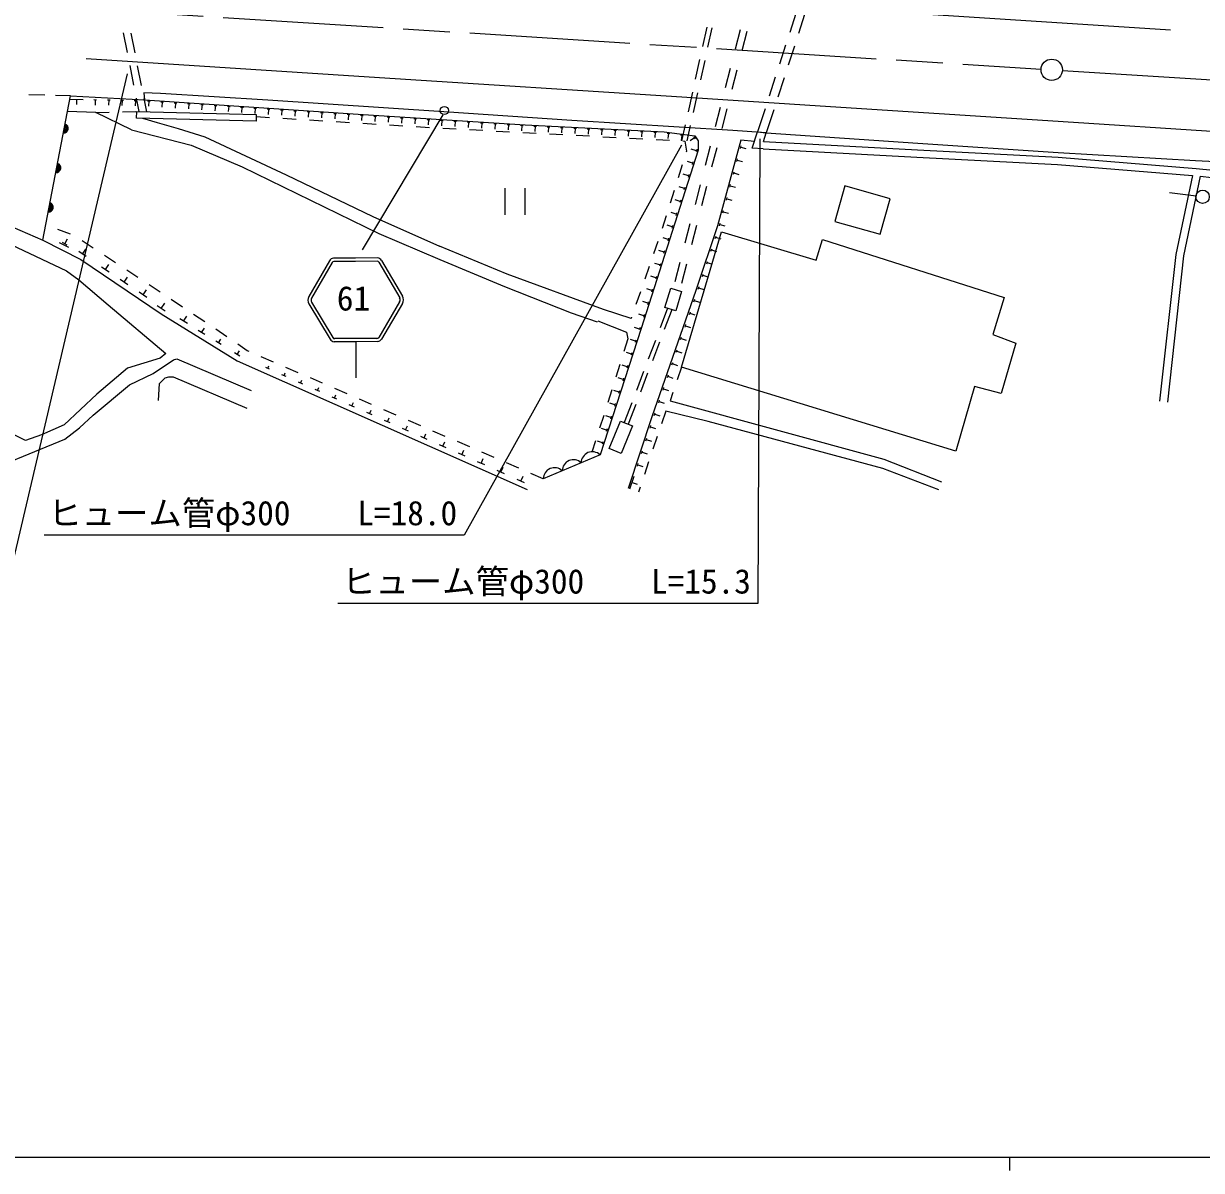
# Model space of a CAD drawing. Units: millimetres, scale not verified. Extents: x 40000 to 680000, y 20000 to 380000.
# Drawn here: x 294180 to 382375, y 204000 to 289843 of the extents above; entities that cross this region are included whole.
import ezdxf
from ezdxf.enums import TextEntityAlignment as Align

# ---------------------------------------------------------------- set-up
doc = ezdxf.new("R2010")
doc.units = ezdxf.units.MM
doc.header["$LTSCALE"] = 1000
doc.linetypes.add('CHAIN', pattern=[18.5, 12, -1.5, 3.5, -1.5])
for name, color, linetype, lineweight in [('M-BGD', 7, 'Continuous', 13), ('M-BMK', 2, 'CHAIN', 13), ('M-BMK-SRVR', 3, 'Continuous', 13), ('M-STR-HTXT', 7, 'Continuous', 13), ('M-STR-STRC', 7, 'Continuous', 13), ('M-STR-STRD', 7, 'Continuous', 13), ('M-TTL-BAND', 7, 'Continuous', 13)]:
    doc.layers.add(name, color=color, linetype=linetype, lineweight=lineweight)
doc.styles.add('ＭＳ ゴシック', font='')
doc.styles.get('ＭＳ ゴシック').set_extended_font_data('MS Gothic')

msp = doc.modelspace()

# ---------------------------------------------------------------- linework, layer by layer
at = {"layer": 'M-BGD'}
for p, q in [((352009, 290600), (351547, 289173)), ((352665, 290529), (352203, 289102)), ((345344, 289585), (345018, 288121)), ((345724, 289531), (345399, 288066)), ((347847, 289379), (347470, 287927)), ((301641, 289159), (301935, 287688)), ((302208, 289129), (302502, 287658)), ((348341, 289259), (347964, 287807)), ((351239, 288222), (350777, 286795)), ((351895, 288150), (351433, 286723)), ((302131, 286708), (302424, 285237)), ((302698, 286677), (302991, 285206)), ((344801, 287145), (344476, 285681)), ((345182, 287090), (344856, 285626)), ((347093, 286475), (346716, 285023)), ((347587, 286355), (347210, 284904)), ((350469, 285843), (350007, 284416)), ((351125, 285772), (350663, 284344)), ((295780, 284489), (294580, 284517)), ((295625, 273621), (297704, 284445)), ((297704, 284445), (296580, 284471)), ((297653, 284183), (298653, 284163)), ((297704, 284445), (303232, 284138)), ((298153, 284173), (298145, 283773)), ((299453, 284147), (299653, 284143)), ((299553, 284145), (299545, 283745)), ((300453, 284127), (300653, 284123)), ((300553, 284125), (300545, 283725)), ((301453, 284107), (301653, 284103)), ((301553, 284105), (301545, 283705)), ((302452, 284087), (302652, 284083)), ((302552, 284085), (302544, 283685)), ((302620, 284256), (302819, 283255)), ((303187, 284225), (303383, 283241)), ((303452, 284056), (303651, 284043)), ((303552, 284050), (303525, 283651)), ((304450, 283989), (304649, 283976)), ((344259, 284705), (343933, 283240)), ((344639, 284650), (344314, 283186)), ((299599, 283188), (300599, 283211)), ((301598, 283235), (302598, 283258)), ((304549, 283983), (304523, 283584)), ((305447, 283922), (305647, 283909)), ((305547, 283916), (305520, 283517)), ((306445, 283855), (306645, 283842)), ((306545, 283849), (306518, 283450)), ((307443, 283788), (307642, 283775)), ((307543, 283782), (307516, 283383)), ((308441, 283722), (308640, 283708)), ((308540, 283715), (308514, 283316)), ((309438, 283655), (309638, 283641)), ((309538, 283648), (309511, 283249)), ((310436, 283588), (310636, 283574)), ((310536, 283581), (310509, 283182)), ((311434, 283521), (311633, 283507)), ((311534, 283514), (311507, 283115)), ((312432, 283454), (312631, 283440)), ((312531, 283447), (312505, 283048)), ((313429, 283387), (313629, 283373)), ((313529, 283380), (313502, 282981)), ((314427, 283320), (314627, 283306)), ((314527, 283313), (314500, 282914)), ((315425, 283253), (315624, 283239)), ((315525, 283246), (315498, 282847)), ((316423, 283186), (316622, 283172)), ((316522, 283179), (316496, 282780)), ((317420, 283119), (317620, 283105)), ((317520, 283112), (317493, 282713)), ((346339, 283571), (345962, 282119)), ((346833, 283452), (346456, 282000)), ((349699, 283465), (349141, 281739)), ((350355, 283393), (349794, 281659)), ((311595, 282879), (312593, 282817)), ((313591, 282755), (314589, 282693)), ((315587, 282632), (316585, 282570)), ((317583, 282508), (318581, 282446)), ((318418, 283052), (318618, 283038)), ((318518, 283045), (318491, 282646)), ((319416, 282985), (319610, 282972)), ((319513, 282978), (319486, 282579)), ((319580, 282384), (320578, 282322)), ((319610, 282972), (319615, 282971)), ((320414, 282921), (320613, 282908)), ((320514, 282915), (320488, 282516)), ((321412, 282858), (321611, 282845)), ((321512, 282852), (321486, 282452)), ((321576, 282260), (322574, 282198)), ((322410, 282795), (322609, 282782)), ((322510, 282789), (322484, 282389)), ((323408, 282732), (323607, 282719)), ((323508, 282726), (323482, 282326)), ((324406, 282669), (324606, 282656)), ((324506, 282663), (324480, 282263)), ((325404, 282606), (325604, 282593)), ((325504, 282600), (325479, 282200)), ((326402, 282543), (326602, 282530)), ((326502, 282537), (326477, 282137)), ((327400, 282480), (327600, 282467)), ((327500, 282474), (327475, 282074)), ((328398, 282417), (328598, 282404)), ((328498, 282410), (328473, 282011)), ((329396, 282354), (329596, 282341)), ((329496, 282347), (329471, 281948)), ((330394, 282291), (330594, 282278)), ((330494, 282284), (330469, 281885)), ((331392, 282228), (331592, 282215)), ((343716, 282264), (343450, 281065)), ((323572, 282136), (324570, 282074)), ((325568, 282013), (326567, 281960)), ((327565, 281907), (328564, 281854)), ((329562, 281801), (330561, 281748)), ((331492, 282221), (331467, 281822)), ((331560, 281695), (332558, 281642)), ((332390, 282173), (332590, 282163)), ((332490, 282168), (332470, 281769)), ((333389, 282123), (333589, 282113)), ((333489, 282118), (333469, 281718)), ((333557, 281589), (334555, 281536)), ((334388, 282072), (334588, 282062)), ((334488, 282067), (334468, 281668)), ((335387, 282022), (335586, 282012)), ((335487, 282017), (335466, 281617)), ((335554, 281483), (336553, 281430)), ((336385, 281972), (336585, 281961)), ((336485, 281966), (336465, 281567)), ((337384, 281921), (337584, 281911)), ((337484, 281916), (337464, 281517)), ((337551, 281377), (338550, 281324)), ((338383, 281871), (338583, 281861)), ((338483, 281866), (338463, 281466)), ((339382, 281820), (339581, 281810)), ((339481, 281815), (339461, 281416)), ((340380, 281770), (340580, 281760)), ((340480, 281765), (340460, 281365)), ((341379, 281720), (341579, 281709)), ((341479, 281715), (341459, 281315)), ((342376, 281649), (342574, 281621)), ((342475, 281635), (342420, 281239)), ((343366, 281511), (343564, 281483)), ((343465, 281497), (343410, 281101)), ((344097, 282209), (343842, 281065)), ((344357, 281373), (344361, 281373)), ((344361, 281373), (344471, 281211)), ((349141, 281739), (349794, 281659)), ((349594, 281008), (349794, 281659)), ((339548, 281272), (340547, 281219)), ((341546, 281166), (342544, 281113)), ((343543, 281060), (343686, 281052)), ((343686, 281052), (343830, 280303)), ((344416, 281292), (344086, 281067)), ((345585, 280667), (345208, 279216)), ((346079, 280548), (345702, 279096)), ((347852, 280493), (347904, 280686)), ((347878, 280590), (348264, 280485)), ((348905, 281013), (347885, 281111)), ((343830, 280303), (343801, 280214)), ((344561, 280322), (344180, 280444)), ((344583, 280392), (344538, 280253)), ((344583, 280446), (344583, 280392)), ((347590, 279528), (347643, 279721)), ((347616, 279624), (348003, 279520)), ((343498, 279261), (343196, 278308)), ((344265, 279395), (343884, 279517)), ((344295, 279490), (344234, 279300)), ((347329, 278563), (347381, 278756)), ((343961, 278442), (343580, 278564)), ((343991, 278538), (343931, 278347)), ((347355, 278659), (347741, 278555)), ((382290, 278421), (383149, 278333)), ((330218, 277526), (330218, 275526)), ((331718, 277526), (331718, 275526)), ((342893, 277355), (342590, 276402)), ((343657, 277490), (343276, 277611)), ((343687, 277585), (343627, 277395)), ((344831, 277764), (344455, 276312)), ((345325, 277644), (344949, 276192)), ((347068, 277597), (347120, 277790)), ((347094, 277694), (347480, 277589)), ((381968, 276936), (379983, 277179)), ((343353, 276537), (342972, 276659)), ((343383, 276632), (343323, 276442)), ((346807, 276632), (346859, 276825)), ((346833, 276729), (347219, 276624)), ((320320, 275393), (325316, 273191)), ((342287, 275448), (341985, 274495)), ((343049, 275584), (342668, 275706)), ((343080, 275680), (343019, 275489)), ((346545, 275667), (346597, 275860)), ((346571, 275763), (346957, 275659)), ((297695, 274073), (296758, 274422)), ((342745, 274632), (342364, 274753)), ((342776, 274727), (342715, 274536)), ((344078, 274860), (343701, 273408)), ((344572, 274740), (344195, 273289)), ((346284, 274702), (346336, 274895)), ((346310, 274798), (346696, 274694)), ((297579, 273085), (296872, 273441)), ((297450, 273268), (297096, 273446)), ((297273, 273357), (297463, 273735)), ((299399, 273035), (298558, 273576)), ((341678, 273530), (341353, 272598)), ((341682, 273542), (341678, 273530)), ((342441, 273679), (342060, 273801)), ((342472, 273774), (342411, 273584)), ((345968, 273753), (346032, 273942)), ((346000, 273848), (346379, 273720)), ((298870, 272401), (298317, 272774)), ((298593, 272587), (298843, 272956)), ((330396, 271075), (325316, 273191)), ((342137, 272726), (341756, 272848)), ((342168, 272822), (342107, 272631)), ((345650, 272805), (345714, 272994)), ((345682, 272899), (346061, 272772)), ((301072, 271939), (300238, 272491)), ((300305, 271433), (300554, 271802)), ((341023, 271654), (340694, 270710)), ((341833, 271774), (341452, 271895)), ((341864, 271869), (341803, 271678)), ((343324, 271956), (342947, 270504)), ((343818, 271837), (343441, 270385)), ((345332, 271857), (345396, 272046)), ((345364, 271951), (345743, 271824)), ((300581, 271246), (300028, 271620)), ((301705, 270488), (301962, 270869)), ((302739, 270834), (301905, 271387)), ((341529, 270821), (341148, 270942)), ((341560, 270916), (341499, 270726)), ((345014, 270908), (345078, 271098)), ((345046, 271003), (345425, 270876)), ((301991, 270295), (301419, 270681)), ((303124, 269531), (303389, 269924)), ((304407, 269730), (303573, 270282)), ((341226, 269868), (340844, 269990)), ((341256, 269964), (341195, 269773)), ((344696, 269960), (344760, 270150)), ((344728, 270055), (345107, 269928)), ((303419, 269332), (302829, 269730)), ((306074, 268626), (305240, 269178)), ((340364, 269766), (340035, 268821)), ((340922, 268916), (340541, 269037)), ((340952, 269011), (340891, 268820)), ((344369, 269015), (344435, 269204)), ((344402, 269110), (344780, 268978)), ((304781, 268328), (304191, 268726)), ((304486, 268527), (304751, 268921)), ((342400, 268533), (341842, 267061)), ((342708, 268407), (342149, 266935)), ((344040, 268071), (344106, 268260)), ((344073, 268166), (344450, 268034)), ((306448, 267384), (305889, 267731)), ((306168, 267557), (306400, 267931)), ((307741, 267521), (306908, 268074)), ((339705, 267877), (339670, 267777)), ((340618, 267963), (340237, 268084)), ((340648, 268058), (340587, 267868)), ((343710, 267127), (343776, 267316)), ((307762, 266570), (307266, 266877)), ((307514, 266724), (307719, 267054)), ((309396, 266398), (308569, 266960)), ((340304, 266980), (339923, 267104)), ((340325, 267045), (340283, 266915)), ((340344, 267105), (340325, 267045)), ((343381, 266183), (343447, 266372)), ((343743, 267221), (344121, 267090)), ((308988, 265811), (308572, 266068)), ((308780, 265940), (308952, 266217)), ((310934, 265355), (310224, 265837)), ((339423, 266240), (339122, 265286)), ((340004, 266059), (339624, 266183)), ((340035, 266154), (339973, 265964)), ((341487, 266126), (340955, 264724)), ((341794, 266000), (341262, 264598)), ((343414, 266277), (343792, 266145)), ((310382, 264947), (309966, 265205)), ((310174, 265076), (310346, 265354)), ((311064, 265298), (310934, 265355)), ((312900, 264504), (311982, 264901)), ((339695, 265108), (339314, 265232)), ((339726, 265203), (339664, 265013)), ((343052, 265239), (343118, 265427)), ((343085, 265333), (343463, 265201)), ((312604, 263964), (312313, 264093)), ((312459, 264028), (312545, 264222)), ((314735, 263711), (313817, 264108)), ((338821, 264332), (338520, 263379)), ((339385, 264158), (339005, 264281)), ((339416, 264253), (339354, 264062)), ((340600, 263789), (340067, 262387)), ((342723, 264294), (342789, 264483)), ((342756, 264389), (343133, 264257)), ((343437, 264125), (343121, 263176)), ((313836, 263416), (313527, 263553)), ((313682, 263485), (313773, 263691)), ((315088, 262860), (314760, 263006)), ((314924, 262933), (315021, 263151)), ((316571, 262917), (315653, 263314)), ((339076, 263207), (338695, 263330)), ((339107, 263302), (339045, 263112)), ((340907, 263663), (340375, 262261)), ((342393, 263350), (342459, 263539)), ((342426, 263444), (342804, 263313)), ((316358, 262295), (316011, 262449)), ((316185, 262372), (316288, 262604)), ((317465, 261803), (317574, 262047)), ((318407, 262123), (317489, 262520)), ((338219, 262425), (337918, 261471)), ((338766, 262256), (338386, 262379)), ((338797, 262351), (338735, 262161)), ((342064, 262406), (342130, 262595)), ((342097, 262500), (342475, 262369)), ((342804, 262227), (342595, 261599)), ((317648, 261721), (317282, 261884)), ((318959, 261139), (318572, 261311)), ((318765, 261225), (318880, 261482)), ((320242, 261329), (319325, 261726)), ((338457, 261305), (338076, 261429)), ((338488, 261400), (338426, 261210)), ((339713, 261452), (339154, 259979)), ((340020, 261326), (339461, 259853)), ((341735, 261462), (341801, 261650)), ((341768, 261556), (342146, 261424)), ((320289, 260548), (319882, 260728)), ((320086, 260638), (320206, 260909)), ((322078, 260535), (321160, 260932)), ((321426, 260042), (321553, 260327)), ((337617, 260518), (337314, 259565)), ((338147, 260354), (337767, 260478)), ((338178, 260449), (338116, 260259)), ((341406, 260517), (341471, 260706)), ((341439, 260612), (341816, 260480)), ((342261, 260830), (341942, 259882)), ((321640, 259947), (321213, 260137)), ((323011, 259338), (322564, 259536)), ((322787, 259437), (322920, 259735)), ((323914, 259741), (322996, 260138)), ((325749, 258947), (324832, 259344)), ((337838, 259403), (337457, 259527)), ((337869, 259498), (337807, 259308)), ((341089, 259569), (341152, 259759)), ((341121, 259664), (341500, 259538)), ((324404, 258718), (323935, 258927)), ((324170, 258823), (324308, 259135)), ((325573, 258199), (325718, 258525)), ((327585, 258154), (326667, 258551)), ((337011, 258612), (336742, 257768)), ((337528, 258452), (337148, 258576)), ((337559, 258547), (337497, 258357)), ((340775, 258619), (340838, 258809)), ((340807, 258714), (341187, 258589)), ((341623, 258935), (341304, 257987)), ((325818, 258090), (325328, 258308)), ((327254, 257452), (326743, 257679)), ((326998, 257565), (327150, 257906)), ((329421, 257360), (328503, 257757)), ((337344, 257564), (333092, 255772)), ((337250, 257596), (337249, 257595)), ((340461, 257670), (340524, 257860)), ((340493, 257765), (340873, 257639)), ((328712, 256803), (328179, 257040)), ((328445, 256922), (328603, 257277)), ((331257, 256566), (330339, 256963)), ((340148, 256720), (340210, 256910)), ((340179, 256815), (340559, 256690)), ((340985, 257039), (340666, 256091)), ((330193, 256145), (329637, 256392)), ((329915, 256269), (330079, 256639)), ((331417, 255601), (331582, 255971)), ((333092, 255772), (332174, 256169)), ((339583, 255011), (339896, 255961)), ((331695, 255478), (331139, 255725)), ((339739, 255486), (340119, 255360)), ((340347, 255144), (340222, 254774))]:
    msp.add_line(p, q, dxfattribs=at)
for points in [[(267169, 284892), (277676, 281072), (284111, 278616), (295625, 273621)], [(349794, 281659), (347276, 281844), (335229, 282584), (325636, 283237), (312472, 284108), (304432, 284616), (303183, 284660), (303232, 284138)], [(303232, 284138), (319615, 283038), (331726, 282273), (342148, 281747), (344443, 281429)], [(302258, 281878), (299599, 283188), (297477, 283265)], [(303088, 282755), (304196, 282431), (305746, 281988), (307754, 281355), (313846, 278526), (320320, 275393)], [(302258, 281878), (306732, 280733), (310542, 279124), (320786, 274129), (325358, 272182), (330184, 270150), (335180, 268202), (337127, 267525)], [(344443, 281429), (344682, 281078), (344682, 280377), (340419, 267015), (337344, 257564)], [(349565, 280461), (348742, 280512), (349141, 281739)], [(349794, 281659), (361129, 280890), (371644, 280186), (381920, 279598), (383422, 279511)], [(347885, 281111), (346151, 274703), (344525, 269856), (341231, 260407), (339460, 255052)], [(349565, 280461), (361075, 279836), (371604, 279300), (381701, 278477)], [(349594, 281008), (361104, 280383), (371640, 279846), (381974, 279005), (383242, 278874)], [(381701, 278477), (380450, 272559), (379242, 261573)], [(382290, 278421), (381031, 272466), (379826, 261509)], [(289511, 275052), (297385, 271327), (298317, 270649), (300518, 268787), (304836, 265146), (304413, 264807), (301957, 264045), (299671, 262098), (297216, 259812), (295523, 259050), (294337, 258627), (285871, 262860)], [(295625, 273621), (298466, 272191), (304490, 268127), (310172, 264607), (331884, 254956)], [(353999, 273683), (367595, 269342), (366746, 266563), (368487, 265924), (367377, 262158), (365374, 262666), (363988, 257826), (343437, 264125), (346427, 274255)], [(346427, 274255), (353538, 272136), (353999, 273683)], [(339670, 267777), (337592, 268450), (330396, 271075)], [(337169, 267603), (339328, 266750), (339423, 266240)], [(290078, 255780), (297275, 258743), (298376, 259590), (299392, 260521), (302101, 262807), (303879, 263654), (305403, 264670), (305657, 264755), (311227, 262368)], [(304286, 261622), (304371, 262892), (304794, 263315), (305048, 263400), (305387, 263400), (310900, 261050)], [(342595, 261599), (358604, 257231), (362900, 255547)], [(362711, 254952), (358517, 256549), (345447, 260068), (342261, 260830)]]:
    msp.add_lwpolyline(points, dxfattribs=at)
for points in [[(302659, 283259), (311599, 283036), (311586, 282543), (302646, 282766)], [(354917, 275039), (358313, 274081), (359062, 276734), (355665, 277692)], [(343448, 269785), (343012, 268348), (342199, 268595), (342634, 270031)], [(339769, 259727), (338919, 257659), (338022, 258027), (338872, 260095)]]:
    msp.add_lwpolyline(points, close=True, dxfattribs=at)
msp.add_circle((382464, 276875), 500, dxfattribs=at)
for centre, radius, start, end in [((297177, 281989), 354, 267.92751, 70.33269), ((297177, 281989), 283, 270.15155, 68.10865), ((297177, 281989), 212, 273.89787, 64.36232), ((297177, 281989), 142, 281.6096, 56.65059), ((297177, 281989), 100, 291.92727, 46.33293), ((296611, 279043), 354, 267.92751, 70.33269), ((296611, 279043), 283, 270.15155, 68.10865), ((296611, 279043), 212, 273.89787, 64.36232), ((296611, 279043), 142, 281.6096, 56.65059), ((296611, 279043), 100, 291.92727, 46.33293), ((296045, 276097), 354, 267.92751, 70.33269), ((296045, 276097), 283, 270.15155, 68.10865), ((296045, 276097), 212, 273.89787, 64.36232), ((296045, 276097), 142, 281.6096, 56.65059), ((296045, 276097), 100, 291.92727, 46.33293), ((336768, 256951), 841, 46.79376, 178.92735), ((335351, 256354), 841, 46.79376, 178.92735), ((333933, 255756), 841, 46.79376, 178.92735)]:
    msp.add_arc(centre, radius, start, end, dxfattribs=at)
at = {"layer": 'M-BMK'}
for p, q in [((272201, 292642), (370369, 286433)), ((371965, 286332), (413247, 283721))]:
    msp.add_line(p, q, dxfattribs=at)
at = {"layer": 'M-BMK-SRVR'}
msp.add_circle((371167, 286382), 800, dxfattribs=at)
at = {"layer": 'M-STR-HTXT'}
for p, q in [((301940, 286073), (293258, 249028)), ((343434, 280745), (327163, 251540)), ((349318, 281212), (349157, 246427)), ((327163, 251540), (295713, 251540)), ((349157, 246427), (317707, 246427))]:
    msp.add_line(p, q, dxfattribs=at)
at = {"layer": 'M-STR-STRC'}
for p, q in [((325580, 283022), (319522, 272904)), ((317082, 272082), (315537, 269408)), ((317289, 271962), (315745, 269288)), ((320775, 271976), (322342, 269315)), ((320982, 272098), (322549, 269437)), ((322340, 269008), (320778, 266349)), ((315544, 268857), (317128, 266212)), ((315750, 268981), (317334, 266335)), ((322547, 268886), (320985, 266228)), ((319058, 266024), (319058, 263315))]:
    msp.add_line(p, q, dxfattribs=at)
for points in [[(320682, 272298), (319031, 272284), (317380, 272284)], [(320656, 272058), (319033, 272044), (317408, 272044)], [(320684, 266037), (319058, 266024), (317430, 266024)], [(320652, 266277), (319056, 266264), (317460, 266264)]]:
    msp.add_lwpolyline(points, dxfattribs=at)
msp.add_circle((325689, 283338), 305, dxfattribs=at)
for centre, radius, start, end in [((317394, 271943), 341, 92.29572, 156.02366), ((317426, 271892), 153, 96.53703, 152.95737), ((320640, 271905), 153, 27.51575, 83.93609), ((320671, 271957), 341, 24.44946, 88.1774), ((316038, 269139), 569, 151.80974, 209.66878), ((316038, 269139), 329, 151.80974, 209.66878), ((322050, 269164), 329, 330.80435, 28.66338), ((322050, 269164), 569, 330.80435, 28.66338), ((320642, 266439), 163, 267.31812, 326.47272), ((317520, 266505), 490, 216.76349, 259.34701), ((317469, 266426), 163, 214.0004, 273.155), ((320590, 266518), 490, 281.12611, 323.70964)]:
    msp.add_arc(centre, radius, start, end, dxfattribs=at)
at = {"layer": 'M-STR-STRD'}
msp.add_line((353375, 291091), (380063, 289363), dxfattribs=at)
msp.add_lwpolyline([(384667, 281658), (370882, 282557), (354598, 283616), (343480, 284328), (320825, 285779), (298858, 287194)], dxfattribs=at)
at = {"layer": 'M-TTL-BAND'}
for p, q in [((40000, 205000), (579000, 205000)), ((368000, 205000), (368000, 204000))]:
    msp.add_line(p, q, dxfattribs=at)

# ---------------------------------------------------------------- texts
at = {"layer": 'M-STR-HTXT', "style": 'ＭＳ ゴシック'}
for s, p in [('ヒューム管φ300\u3000\u3000L=18.0', (311338, 251740)), ('ヒューム管φ300\u3000\u3000L=15.3', (333332, 246627))]:
    msp.add_text(s, height=1833, dxfattribs=at).set_placement(p, align=Align.BOTTOM_CENTER)
at = {"layer": 'M-STR-STRC', "style": 'ＭＳ ゴシック'}
msp.add_text('61', height=1833, dxfattribs=at).set_placement((317636, 267811), align=Align.BOTTOM_LEFT)

doc.saveas('drawing.dxf')
